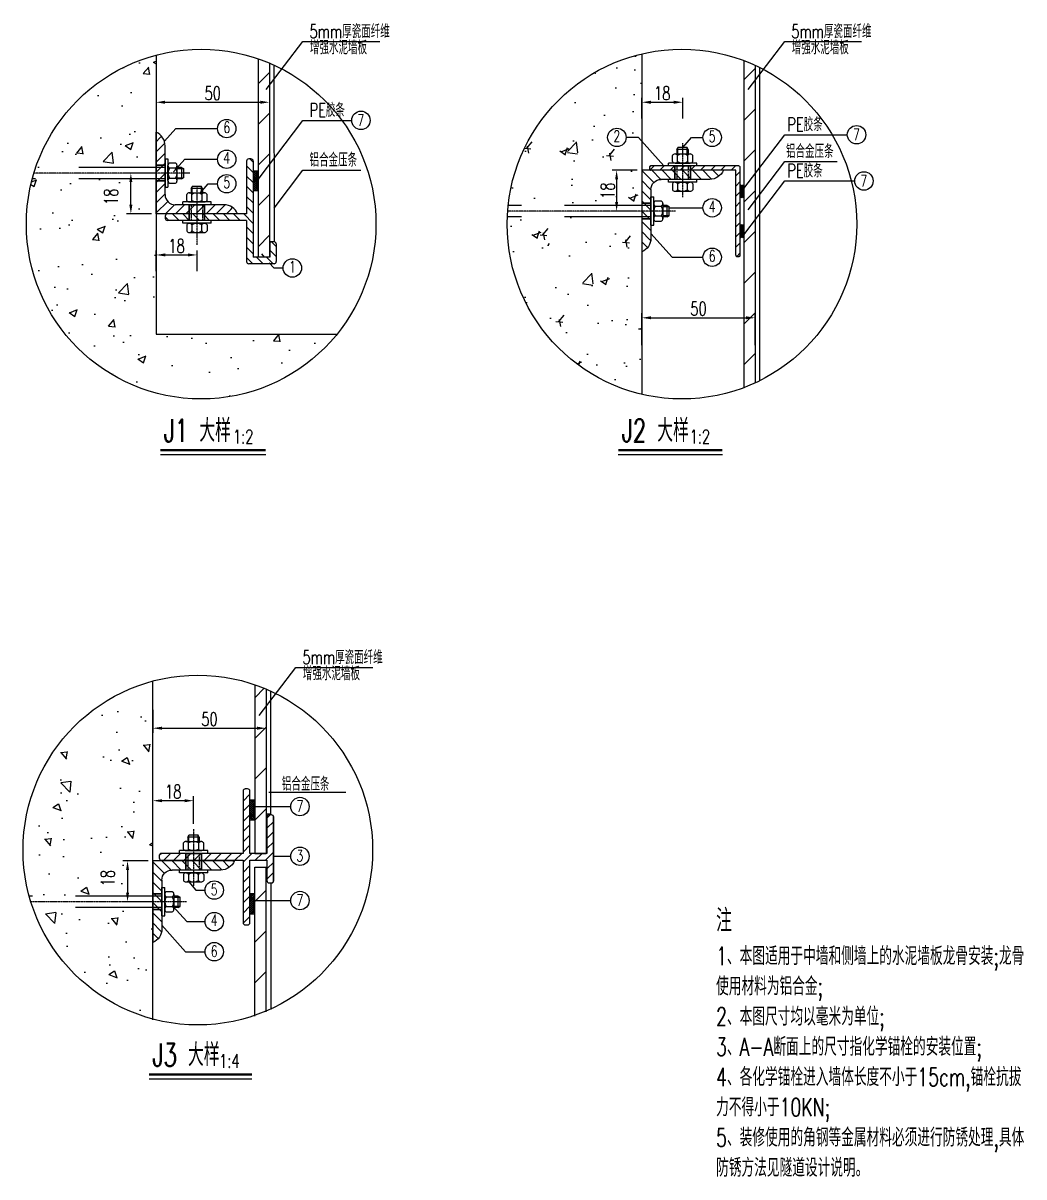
# Model space of a CAD drawing. Header units: millimetres. Extents: x -48690 to 48320, y -25312 to 3911.
# Drawn here: x 37276 to 48320, y -20448 to -7724 of the extents above; entities that cross this region are included whole.
import ezdxf

# ---------------------------------------------------------------- set-up
doc = ezdxf.new("R2010")
doc.units = ezdxf.units.MM
doc.header["$LTSCALE"] = 0.25
doc.header["$MEASUREMENT"] = 0
for name, pattern in [('1', [8, 4, 4]), ('CENTER', [50.8, 31.75, -6.35, 6.35, -6.35]), ('CONTINOUS', [0]), ('DASHED', [19.05, 12.7, -6.35])]:
    doc.linetypes.add(name, pattern=pattern)
for name, color, linetype in [('JG', 4, 'Continuous'), ('图框', 7, 'Continuous'), ('文字', 7, 'Continuous'), ('标注', 7, 'Continuous')]:
    doc.layers.add(name, color=color, linetype=linetype)
doc.layers.add('填充线', color=9, linetype='Continuous', lineweight=20)
doc.styles.get("Standard").update_dxf_attribs({"font": 'simplex1.shx', "width": 0.7, "bigfont": 'hztxt.shx'})
doc.dimstyles.new('1-50', dxfattribs={"dimscale": 50, "dimtxt": 3, "dimasz": 2, "dimexe": 1, "dimexo": 1, "dimgap": 0.5, "dimtad": 1, "dimdec": 1, "dimdsep": 46, "dimtxsty": 'Standard', "dimcen": 0.5, "dimadec": 0, "dimazin": 0, "dimtfac": 1, "dimtdec": 1, "dimtofl": 0, "dimtmove": 2, "dimatfit": 3, "dimfxl": 0, "dimtolj": 1, "dimtzin": 0, "dimarcsym": 0})
pattern_1 = [(45, (-242682.7, 85776.47), (-224.5064, 224.5064), [])]
pattern_2 = [(45, (-242682.686, 85776.47), (-56.1266, 56.1266), [])]

# ---------------------------------------------------------------- blocks, each defined once
blk = doc.blocks.new('*D299')
at = {"color": 0, "lineweight": -2}
for p, q in [((44104, -11274), (44104, -10924)), ((45354, -11274), (45354, -10924)), ((44204, -10974), (45254, -10974))]:
    blk.add_line(p, q, dxfattribs=at)
at = {"color": 0}
for points in [[(44204, -10957), (44204, -10990), (44104, -10974)], [(45254, -10957), (45254, -10990), (45354, -10974)]]:
    blk.add_solid(points, dxfattribs=at)
at = {"layer": 'Defpoints', "color": 0}
for p in [(45354, -10974), (45354, -11692), (44104, -11818)]:
    blk.add_point(p, dxfattribs=at)
at = {"color": 0, "insert": (44729, -10874), "char_height": 150, "attachment_point": 5}
blk.add_mtext('\\A1;50', dxfattribs=at)
blk = doc.blocks.new('*D253')
at = {"color": 0, "lineweight": -2}
for p, q in [((44054, -9347), (43776, -9347)), ((43826, -9447), (43826, -9697)), ((44054, -9797), (43776, -9797))]:
    blk.add_line(p, q, dxfattribs=at)
at = {"color": 0}
for points in [[(43809, -9447), (43842, -9447), (43826, -9347)], [(43809, -9697), (43842, -9697), (43826, -9797)]]:
    blk.add_solid(points, dxfattribs=at)
at = {"layer": 'Defpoints', "color": 0}
for p in [(44104, -9347), (43826, -9797), (44104, -9797)]:
    blk.add_point(p, dxfattribs=at)
at = {"color": 0, "insert": (43726, -9572), "char_height": 150, "attachment_point": 5, "rotation": 90}
blk.add_mtext('\\A1;18', dxfattribs=at)
blk = doc.blocks.new('*D254')
at = {"color": 0, "lineweight": -2}
for p, q in [((44104, -8775), (44104, -8547)), ((44204, -8597), (44455, -8597)), ((44555, -8775), (44555, -8547))]:
    blk.add_line(p, q, dxfattribs=at)
at = {"color": 0}
for points in [[(44204, -8580), (44204, -8614), (44104, -8597)], [(44455, -8580), (44455, -8614), (44555, -8597)]]:
    blk.add_solid(points, dxfattribs=at)
at = {"layer": 'Defpoints', "color": 0}
for p in [(44555, -8597), (44104, -8825), (44555, -8825)]:
    blk.add_point(p, dxfattribs=at)
at = {"color": 0, "insert": (44329, -8497), "char_height": 150, "attachment_point": 5}
blk.add_mtext('\\A1;18', dxfattribs=at)
blk = doc.blocks.new('*D255')
at = {"color": 0, "lineweight": -2}
for p, q in [((38694, -9378), (38416, -9378)), ((38466, -9728), (38466, -9478)), ((38694, -9828), (38416, -9828))]:
    blk.add_line(p, q, dxfattribs=at)
at = {"color": 0}
for points in [[(38449, -9478), (38482, -9478), (38466, -9378)], [(38449, -9728), (38482, -9728), (38466, -9828)]]:
    blk.add_solid(points, dxfattribs=at)
at = {"layer": 'Defpoints', "color": 0}
for p in [(38466, -9378), (38744, -9378), (38744, -9828)]:
    blk.add_point(p, dxfattribs=at)
at = {"color": 0, "insert": (38247, -9639), "char_height": 150, "attachment_point": 5, "rotation": 90}
blk.add_mtext('\\A1;18', dxfattribs=at)
blk = doc.blocks.new('*D256')
at = {"color": 0, "lineweight": -2}
for p, q in [((38745, -10459), (38745, -10231)), ((38845, -10281), (39096, -10281)), ((39196, -10459), (39196, -10231))]:
    blk.add_line(p, q, dxfattribs=at)
at = {"color": 0}
for points in [[(38845, -10264), (38845, -10297), (38745, -10281)], [(39096, -10264), (39096, -10297), (39196, -10281)]]:
    blk.add_solid(points, dxfattribs=at)
at = {"layer": 'Defpoints', "color": 0}
for p in [(39196, -10281), (38745, -10509), (39196, -10509)]:
    blk.add_point(p, dxfattribs=at)
at = {"color": 0, "insert": (38970, -10181), "char_height": 150, "attachment_point": 5}
blk.add_mtext('\\A1;18', dxfattribs=at)
blk = doc.blocks.new('*D257')
at = {"color": 0, "lineweight": -2}
for p, q in [((38658, -16963), (38379, -16963)), ((38429, -17063), (38429, -17313)), ((38658, -17413), (38379, -17413))]:
    blk.add_line(p, q, dxfattribs=at)
at = {"color": 0}
for points in [[(38413, -17063), (38446, -17063), (38429, -16963)], [(38413, -17313), (38446, -17313), (38429, -17413)]]:
    blk.add_solid(points, dxfattribs=at)
at = {"layer": 'Defpoints', "color": 0}
for p in [(38708, -16963), (38429, -17413), (38708, -17413)]:
    blk.add_point(p, dxfattribs=at)
at = {"color": 0, "insert": (38211, -17153), "char_height": 150, "attachment_point": 5, "rotation": 90}
blk.add_mtext('\\A1;18', dxfattribs=at)
blk = doc.blocks.new('*D258')
at = {"color": 0, "lineweight": -2}
for p, q in [((38708, -15298), (38708, -15550)), ((39958, -15311), (39958, -15550)), ((38808, -15500), (39858, -15500))]:
    blk.add_line(p, q, dxfattribs=at)
at = {"color": 0}
for points in [[(38808, -15483), (38808, -15516), (38708, -15500)], [(39858, -15483), (39858, -15516), (39958, -15500)]]:
    blk.add_solid(points, dxfattribs=at)
at = {"layer": 'Defpoints', "color": 0}
for p in [(38708, -15248), (39958, -15261), (39958, -15500)]:
    blk.add_point(p, dxfattribs=at)
at = {"color": 0, "insert": (39333, -15400), "char_height": 150, "attachment_point": 5}
blk.add_mtext('\\A1;50', dxfattribs=at)
blk = doc.blocks.new('*D259')
at = {"color": 0, "lineweight": -2}
for p, q in [((38708, -16555), (38708, -16249)), ((39158, -16555), (39158, -16249)), ((39058, -16299), (38808, -16299))]:
    blk.add_line(p, q, dxfattribs=at)
at = {"color": 0}
for points in [[(38808, -16283), (38808, -16316), (38708, -16299)], [(39058, -16283), (39058, -16316), (39158, -16299)]]:
    blk.add_solid(points, dxfattribs=at)
at = {"layer": 'Defpoints', "color": 0}
for p in [(38708, -16299), (38708, -16605), (39158, -16605)]:
    blk.add_point(p, dxfattribs=at)
at = {"color": 0, "insert": (38933, -16199), "char_height": 150, "attachment_point": 5}
blk.add_mtext('\\A1;18', dxfattribs=at)
blk = doc.blocks.new('*D300')
at = {"color": 0, "lineweight": -2}
for p, q in [((38744, -8297), (38744, -8647)), ((39994, -8297), (39994, -8647)), ((38844, -8597), (39894, -8597))]:
    blk.add_line(p, q, dxfattribs=at)
at = {"color": 0}
for points in [[(38844, -8580), (38844, -8614), (38744, -8597)], [(39894, -8580), (39894, -8614), (39994, -8597)]]:
    blk.add_solid(points, dxfattribs=at)
at = {"layer": 'Defpoints', "color": 0}
for p in [(38744, -8077), (39994, -8165), (39994, -8597)]:
    blk.add_point(p, dxfattribs=at)
at = {"color": 0, "insert": (39369, -8497), "char_height": 150, "attachment_point": 5}
blk.add_mtext('\\A1;50', dxfattribs=at)
blk = doc.blocks.new('FDSDF')
at = {"linetype": 'CONTINOUS'}
h = blk.add_hatch(dxfattribs=at)
h.set_pattern_fill('ANSI31', color=251, style=0)
h.set_pattern_definition([(45, (5538761.12, -1742592.708), (22.4506403, -22.4506403), [])])
edge = h.paths.add_edge_path()
edge.add_ellipse((262330.2, -112273.8), major_axis=(-46, 46), ratio=1, start_angle=247.6199, end_angle=315, ccw=False)
edge.add_line((262390.2, -112248.8), (262030.2, -112248.8))
edge.add_line((262030.2, -112248.8), (262030.2, -111888.8))
edge.add_ellipse((262005.2, -111948.8), major_axis=(46, 46), ratio=1, start_angle=315, end_angle=382.3801, ccw=False)
edge.add_line((262070.2, -111948.8), (262070.2, -112163.8))
edge.add_ellipse((262115.2, -112163.8), major_axis=(31.8, 31.8), ratio=1, start_angle=135, end_angle=225)
edge.add_line((262115.2, -112208.8), (262330.2, -112208.8))
at = {"color": 4, "linetype": 'CONTINOUS'}
for p, q in [((262030.2, -112248.8), (262030.2, -111888.8)), ((262070.2, -112163.8), (262070.2, -111948.8)), ((262330.2, -112208.8), (262115.2, -112208.8)), ((262390.2, -112248.8), (262030.2, -112248.8))]:
    blk.add_line(p, q, dxfattribs=at)
for centre, radius, start, end in [((262005.2, -111948.8), 65, 0, 67.3801), ((262115.2, -112163.8), 45, 180, 270), ((262330.2, -112273.8), 65, 22.6199, 90)]:
    blk.add_arc(centre, radius, start, end, dxfattribs=at)

msp = doc.modelspace()

# ---------------------------------------------------------------- hatches: boundary and pattern name
h = msp.add_hatch()
h.set_pattern_fill('AR-CONC', color=256, scale=5, style=0)
h.set_pattern_definition([(50, (-671957.8, 248436.5), (910.92334, -79.6954), [95.25, -1047.75]), (355, (-671957.8, 248436.5), (-176.2141, 955.2832), [76.2, -838.2]), (100.451, (-671881.9, 248429.9), (734.7125, 875.5834), [80.95, -890.45]), (46.1842, (-671957.8, 248690.5), (1355.3952, -210.2116), [142.875, -1571.625]), (96.6356, (-671844.8, 248673), (1187.0212, 1237.1278), [121.425, -1335.675]), (351.184, (-671957.8, 248690.5), (1187.023, 1237.1256), [114.3, -1257.3]), (21, (-671830.8, 248627), (758.0744, -511.3276), [95.25, -1047.75]), (326, (-671830.8, 248627), (309.0101, 920.9398), [76.2, -838.2]), (71.4514, (-671767.6, 248584.4), (1067.0825, 409.6143), [80.95, -890.45]), (37.5, (-671957.77, 248436.53), (15.44302, 422.7752), [0, -828.04, 0, -850.9, 0, -841.375]), (7.5, (-671957.77, 248436.53), (334.0983, 500.90287), [0, -485.14, 0, -808.99, 0, -320.675]), (327.5, (-672241, 248436.53), (677.95298, -28.64372), [0, -317.5, 0, -990.6, 0, -1314.45]), (317.5, (-672368, 248436.53), (740.6459, 127.13246), [0, -412.75, 0, -657.86, 0, -933.45])])
h.paths.add_polyline_path([(40738.81, -11155.69), (38743.95, -11155.69), (38743.95, -9440.54), (37378.57, -9440.54, 0.06566434), (37312.61, -9940.58, 0.70637499)])
h.paths.add_polyline_path([(38743.95, -9315.54), (38743.95, -8077.21, 0.25001449), (37416.71, -9315.54)])
h = msp.add_hatch()
h.set_pattern_fill('ANSI31', color=256, scale=100, style=0)
h.set_pattern_definition(pattern_1)
h.paths.add_polyline_path([(39993.95, -8164.99, 0.01736008), (39868.95, -8117.05), (39868.95, -9378.04), (39995.98, -9378.04)])
h.paths.add_polyline_path([(39868.95, -10305.22), (39997.53, -10305.22), (39995.98, -9378.04), (39868.95, -9378.04), (39868.95, -9464.07)])
h = msp.add_hatch()
h.set_pattern_fill('AR-CONC', color=256, scale=5, style=0)
h.set_pattern_definition([(50, (-7081350.3, 2474173.9), (910.923345, -79.69543), [95.25, -1047.75]), (355, (-7081350.3, 2474173.9), (-176.21413, 955.28321), [76.2, -838.2]), (100.451, (-7081274.4, 2474167.2), (734.71251, 875.58344), [80.95, -890.45]), (46.1842, (-7081350.3, 2474427.9), (1355.3952, -210.21164), [142.875, -1571.625]), (96.6356, (-7081237.3, 2474410.4), (1187.02117, 1237.12778), [121.425, -1335.675]), (351.184, (-7081350.3, 2474427.9), (1187.02303, 1237.1256), [114.3, -1257.3]), (21, (-7081223.3, 2474364.4), (758.0744, -511.32759), [95.25, -1047.75]), (326, (-7081223.3, 2474364.4), (309.01014, 920.93983), [76.2, -838.2]), (71.4514, (-7081160.1, 2474321.8), (1067.08245, 409.61429), [80.95, -890.45]), (37.5, (-7081350.3, 2474173.88), (15.443016, 422.775194), [0, -828.04, 0, -850.9, 0, -841.375]), (7.5, (-7081350.3, 2474173.9), (334.098313, 500.902874), [0, -485.14, 0, -808.99, 0, -320.675]), (327.5, (-7081633.5, 2474173.88), (677.952976, -28.64372), [0, -317.5, 0, -990.6, 0, -1314.45]), (317.5, (-7081760.5, 2474173.9), (740.645907, 127.132455), [0, -412.75, 0, -657.86, 0, -933.45])])
h.paths.add_polyline_path([(44103.85, -9734.68), (44103.85, -9347.18), (44103.85, -8063.51, 0.31818445), (42628.99, -9734.68)])
h.paths.add_polyline_path([(44103.85, -11817.66), (44103.85, -9859.68), (42619.66, -9859.68, 0.01049167), (42617.96, -9940.58, 0.34789471)])
h = msp.add_hatch()
h.set_pattern_fill('ANSI31', color=256, scale=100, style=0)
h.set_pattern_definition([(45, (-243203.24, 85776.47), (-224.5064, 224.5064), [])])
h.paths.add_polyline_path([(45353.85, -8189.12, 0.01757395), (45228.85, -8136.75), (45228.85, -9797.18), (45353.85, -9797.18)])
h.paths.add_polyline_path([(45353.85, -9797.18), (45228.85, -9797.18), (45228.85, -11744.42, 0.01757395), (45353.85, -11692.05)])
at = {"linetype": 'ByBlock'}
h = msp.add_hatch(dxfattribs=at)
h.set_pattern_fill('ANSI31', color=251, scale=25, angle=90, style=0)
h.set_pattern_definition([(135, (-242682.686, 85776.47), (-56.1266, -56.1266), [])])
h.paths.add_polyline_path([(39815.49, -9241.24, 0.41421356), (39795.49, -9221.24), (39762.68, -9221.24, 0.41421356), (39742.68, -9241.24), (39742.68, -9828.02), (38864.64, -9828.02, 0.41421356), (38844.64, -9848.02), (38844.64, -9880.84, 0.41421356), (38864.64, -9900.84), (39742.68, -9900.84), (39742.68, -10358.04, 0.41421356), (39762.68, -10378.04), (40050.34, -10378.04, 0.41421356), (40070.34, -10358.04), (40070.34, -10155.32, 0.41421356), (40050.34, -10135.32), (40017.53, -10135.32, 0.41421356), (39997.53, -10155.32), (39997.53, -10305.22), (39815.49, -10305.22)])
h = msp.add_hatch(dxfattribs=at)
h.set_pattern_fill('ANSI31', color=251, scale=25, style=0)
h.set_pattern_definition(pattern_2)
h.paths.add_polyline_path([(45188.65, -9318.97, 0.41421356), (45168.65, -9298.97), (44208.65, -9298.97, 0.41421356), (44188.65, -9318.97), (44188.65, -9327.18, 0.41421356), (44208.65, -9347.18), (45140.43, -9347.18), (45140.43, -10278.97, 0.41421356), (45160.43, -10298.97), (45168.65, -10298.97, 0.41421356), (45188.65, -10278.97)])
h = msp.add_hatch()
h.set_pattern_fill('AR-CONC', color=256, scale=5, style=0)
h.set_pattern_definition([(310, (-672249.7, -283710.5), (910.92334, 79.6954), [95.25, -1047.75]), (5, (-672249.7, -283710.5), (-176.2141, -955.2832), [76.2, -838.2]), (259.549, (-672173.8, -283703.9), (734.7125, -875.5834), [80.95, -890.45]), (313.8158, (-672249.7, -283964.5), (1355.3952, 210.2116), [142.875, -1571.625]), (263.3644, (-672136.7, -283947), (1187.0212, -1237.1278), [121.425, -1335.675]), (8.816, (-672249.7, -283964.5), (1187.023, -1237.1256), [114.3, -1257.3]), (339, (-672122.7, -283901), (758.0744, 511.3276), [95.25, -1047.75]), (34, (-672122.7, -283901), (309.0101, -920.9398), [76.2, -838.2]), (288.5486, (-672059.5, -283858.4), (1067.0825, -409.6143), [80.95, -890.45]), (322.5, (-672249.7, -283710.52), (15.44302, -422.7752), [0, -828.04, 0, -850.9, 0, -841.375]), (352.5, (-672249.7, -283710.52), (334.0983, -500.90287), [0, -485.14, 0, -808.99, 0, -320.675]), (32.5, (-672532.9, -283710.52), (677.95298, 28.64372), [0, -317.5, 0, -990.6, 0, -1314.45]), (42.5, (-672659.9, -283710.5), (740.6459, -127.13246), [0, -412.75, 0, -657.86, 0, -933.45])])
h.paths.add_polyline_path([(38707.67, -17863.42), (38707.67, -18714.24, -0.25001449), (37380.42, -17475.92), (38707.67, -17475.92)])
h.paths.add_polyline_path([(38707.67, -17350.92), (37342.28, -17350.92, -0.06566434), (37276.33, -16850.87, -0.33974181), (38707.67, -14987.5)])
h = msp.add_hatch()
h.set_pattern_fill('ANSI31', color=256, scale=100, style=0)
h.set_pattern_definition(pattern_1)
h.paths.add_polyline_path([(39957.67, -15067.62, 0.01736008), (39832.67, -15019.68), (39832.67, -16805.75), (39957.67, -16805.75)])
h.paths.add_polyline_path([(39957.67, -17030.75), (39832.67, -17030.75), (39832.67, -18666.75, 0.01736008), (39957.67, -18618.81)])
h = msp.add_hatch(dxfattribs=at)
h.set_pattern_fill('ANSI31', color=251, scale=25, style=0)
h.set_pattern_definition(pattern_2)
edge = h.paths.add_edge_path()
edge.add_line((39779.21, -16880.75), (39966.71, -16880.75))
edge.add_line((39966.71, -16880.75), (39966.71, -16480.75))
edge.add_ellipse((39991.71, -16480.75), major_axis=(-17.68, 17.68), ratio=1, start_angle=16.571276, end_angle=45, ccw=False)
edge.add_ellipse((39991.71, -16480.75), major_axis=(17.68, 17.68), ratio=1, start_angle=44.999957, end_angle=106.57126, ccw=False)
edge.add_line((39991.71, -16455.75), (40016.71, -16455.75))
edge.add_ellipse((40016.71, -16480.75), major_axis=(-17.68, 17.68), ratio=1, start_angle=224.999957, end_angle=315.000043, ccw=False)
edge.add_line((40041.71, -16480.75), (40041.71, -17180.75))
edge.add_ellipse((40016.71, -17180.75), major_axis=(-17.68, 17.68), ratio=1, start_angle=223.276433, end_angle=225.000043, ccw=False)
edge.add_ellipse((40016.71, -17180.75), major_axis=(17.68, 17.68), ratio=1, start_angle=225, end_angle=313.276355, ccw=False)
edge.add_line((40016.71, -17205.75), (39991.71, -17205.75))
edge.add_ellipse((39991.71, -17180.75), major_axis=(-17.68, 17.68), ratio=1, start_angle=43.303835, end_angle=135, ccw=False)
edge.add_ellipse((39991.71, -17180.75), major_axis=(-17.68, 17.68), ratio=1, start_angle=43.303755, end_angle=44.983548)
edge.add_line((39966.71, -17180.75), (39966.71, -16955.75))
edge.add_line((39966.71, -16955.75), (39779.21, -16955.75))
edge.add_line((39779.21, -16955.75), (39779.21, -17643.25))
edge.add_ellipse((39754.21, -17643.25), major_axis=(-17.68, 17.68), ratio=1, start_angle=223.276433, end_angle=225.000043, ccw=False)
edge.add_ellipse((39754.21, -17643.25), major_axis=(17.68, 17.68), ratio=1, start_angle=225, end_angle=313.276355, ccw=False)
edge.add_line((39754.21, -17668.25), (39729.21, -17668.25))
edge.add_ellipse((39729.21, -17643.25), major_axis=(-17.68, 17.68), ratio=1, start_angle=43.303835, end_angle=135, ccw=False)
edge.add_ellipse((39729.21, -17643.25), major_axis=(-17.68, 17.68), ratio=1, start_angle=43.303755, end_angle=44.983548)
edge.add_line((39704.21, -17643.25), (39704.21, -16955.75))
edge.add_line((39704.21, -16955.75), (38804.21, -16955.75))
edge.add_ellipse((38804.21, -16930.75), major_axis=(-17.68, 17.68), ratio=1, start_angle=43.303835, end_angle=135, ccw=False)
edge.add_ellipse((38804.21, -16930.75), major_axis=(-17.68, 17.68), ratio=1, start_angle=43.303755, end_angle=44.983548)
edge.add_line((38779.21, -16930.75), (38779.21, -16905.75))
edge.add_ellipse((38804.21, -16905.75), major_axis=(17.68, 17.68), ratio=1, start_angle=133.201879, end_angle=135, ccw=False)
edge.add_line((38779.22, -16904.97), (38803.42, -16880.77))
edge.add_ellipse((38804.21, -16905.75), major_axis=(17.68, 17.68), ratio=1, start_angle=404.999957, end_angle=406.798114, ccw=False)
edge.add_line((38804.21, -16880.75), (39704.21, -16880.75))
edge.add_line((39704.21, -16880.75), (39704.21, -16193.25))
edge.add_ellipse((39729.21, -16193.25), major_axis=(-17.68, 17.68), ratio=1, start_angle=16.571276, end_angle=45, ccw=False)
edge.add_ellipse((39729.21, -16193.25), major_axis=(17.68, 17.68), ratio=1, start_angle=44.999957, end_angle=106.57126, ccw=False)
edge.add_line((39729.21, -16168.25), (39754.21, -16168.25))
edge.add_ellipse((39754.21, -16193.25), major_axis=(-17.68, 17.68), ratio=1, start_angle=224.999957, end_angle=315.000043, ccw=False)
edge.add_line((39779.21, -16193.25), (39779.21, -16880.75))
at = {"layer": '填充线'}
h = msp.add_hatch(dxfattribs=at)
h.set_pattern_fill('NET', color=256, scale=4.854289, angle=45, style=0)
h.set_pattern_definition([(45, (-672940.262, 244197.467), (-10.89818982, 10.89818982), []), (135, (-672940.262, 244197.467), (-10.89818982, -10.89818982), [])])
h.paths.add_polyline_path([(39815.49, -9571.81), (39868.95, -9571.81), (39868.95, -9353.36), (39815.49, -9353.36)])
h = msp.add_hatch(dxfattribs=at)
h.set_pattern_fill('NET', color=256, scale=3.214286, angle=45, style=0)
h.set_pattern_definition([(45, (309096.433, 2121368.902), (-7.21627724, 7.21627724), []), (135, (309096.433, 2121368.902), (-7.21627724, -7.21627724), [])])
h.paths.add_polyline_path([(45228.83, -9506.95), (45188.65, -9506.95), (45188.65, -9651.59), (45228.83, -9651.59)])
h = msp.add_hatch(dxfattribs=at)
h.set_pattern_fill('NET', color=256, scale=3.214286, angle=45, style=0)
h.set_pattern_definition([(315, (309096.433, -2140966.841), (-7.21627724, -7.21627724), []), (225, (309096.433, -2140966.841), (-7.21627724, 7.21627724), [])])
h.paths.add_polyline_path([(45228.83, -10090.99), (45188.65, -10090.99), (45188.65, -9946.35), (45228.83, -9946.35)])
h = msp.add_hatch(dxfattribs=at)
h.set_pattern_fill('NET', color=256, scale=4.854289, angle=45, style=0)
h.set_pattern_definition([(45, (-672976.548, 237260.145), (-10.89818982, 10.89818982), []), (135, (-672976.548, 237260.145), (-10.89818982, -10.89818982), [])])
h.paths.add_polyline_path([(39779.21, -16509.13), (39832.67, -16509.13), (39832.67, -16290.69), (39779.21, -16290.69)])
h = msp.add_hatch(dxfattribs=at)
h.set_pattern_fill('NET', color=256, scale=4.854289, angle=45, style=0)
h.set_pattern_definition([(315, (-672976.548, -271096.654), (-10.89818982, -10.89818982), []), (225, (-672976.548, -271096.654), (-10.89818982, 10.89818982), [])])
h.paths.add_polyline_path([(39779.21, -17327.38), (39832.67, -17327.38), (39832.67, -17545.82), (39779.21, -17545.82)])

# ---------------------------------------------------------------- linework, layer by layer
for p, q in [((39868.95, -8117.05), (39868.95, -10305.22)), ((45228.85, -8136.75), (45228.85, -11744.42)), ((39993.95, -8164.99), (39993.95, -10305.22)), ((40043.95, -8187.03), (40047.21, -10135.35)), ((45353.85, -8189.12), (45353.85, -11692.05)), ((45403.85, -8213.04), (45403.85, -11668.12)), ((40046.57, -10135.33), (39997.22, -10135.33)), ((39832.67, -15019.68), (39832.67, -16880.75)), ((39957.67, -15067.62), (39957.67, -16880.75)), ((40009.79, -16446.48), (40009.79, -15098.29)), ((40009.79, -16446.48), (39957.67, -16446.48)), ((39832.67, -16880.75), (39957.67, -16880.75)), ((39832.67, -16955.75), (39957.67, -16955.75)), ((39832.67, -18674.41), (39832.67, -17030.75)), ((39832.67, -17030.75), (39957.67, -17030.75)), ((39957.67, -18626.46), (39957.67, -17030.75)), ((40009.79, -17211.58), (40009.79, -18603.45)), ((39832.67, -17327.38), (39780.55, -17327.38))]:
    msp.add_line(p, q)
at = {"color": 7, "linetype": '1', "ltscale": 5}
for p, q in [((44491.35, -9119.28), (44503.07, -9095.84)), ((44616.35, -9119.28), (44491.35, -9119.28)), ((44491.35, -9119.28), (44491.35, -9167.09)), ((44604.63, -9095.84), (44503.07, -9095.84)), ((44616.35, -9119.28), (44604.63, -9095.84)), ((44616.35, -9119.28), (44616.35, -9167.09)), ((38891.86, -9265.69), (38959.19, -9265.69)), ((44441.51, -9251.06), (44441.51, -9183.73)), ((44470.34, -9167.09), (44637.38, -9167.09)), ((44470.34, -9267.72), (44637.38, -9267.72)), ((44499.17, -9251.06), (44499.17, -9183.73)), ((44608.54, -9183.73), (44608.54, -9251.06)), ((44666.2, -9251.06), (44666.2, -9183.73)), ((38843.95, -9461.55), (38843.95, -9294.51)), ((38875.2, -9461.55), (38875.2, -9294.51)), ((38959.19, -9323.35), (38891.86, -9323.35)), ((38975.83, -9461.55), (38975.83, -9294.51)), ((39023.64, -9315.54), (38975.83, -9315.54)), ((39023.64, -9315.54), (39023.64, -9440.54)), ((39023.64, -9315.54), (39047.08, -9327.26)), ((39047.08, -9327.26), (39047.08, -9428.82)), ((44470.34, -9298.97), (44637.38, -9298.97)), ((38891.86, -9432.72), (38959.19, -9432.72)), ((38891.86, -9490.38), (38959.19, -9490.38)), ((39023.64, -9440.54), (38975.83, -9440.54)), ((39023.64, -9440.54), (39047.08, -9428.82)), ((39131.45, -9548.34), (39143.17, -9524.9)), ((39244.73, -9524.9), (39143.17, -9524.9)), ((39256.45, -9548.34), (39244.73, -9524.9)), ((44441.51, -9495.09), (44441.51, -9562.42)), ((44470.34, -9478.43), (44637.38, -9478.43)), ((44499.17, -9495.09), (44499.17, -9562.42)), ((44608.54, -9562.42), (44608.54, -9495.09)), ((44666.2, -9495.09), (44666.2, -9562.42)), ((39081.61, -9680.12), (39081.61, -9612.79)), ((39110.44, -9596.15), (39277.48, -9596.15)), ((39256.45, -9548.34), (39131.45, -9548.34)), ((39131.45, -9548.34), (39131.45, -9596.15)), ((39139.27, -9680.12), (39139.27, -9612.79)), ((39248.64, -9612.79), (39248.64, -9680.12)), ((39256.45, -9548.34), (39256.45, -9596.15)), ((39306.3, -9680.12), (39306.3, -9612.79)), ((44470.34, -9579.06), (44637.38, -9579.06)), ((39110.44, -9696.78), (39277.48, -9696.78)), ((39110.44, -9728.03), (39277.48, -9728.03)), ((44203.85, -9713.66), (44203.85, -9880.71)), ((44235.1, -9713.66), (44235.1, -9880.71)), ((44251.76, -9684.83), (44319.09, -9684.83)), ((44251.76, -9742.49), (44319.09, -9742.49)), ((44335.73, -9713.66), (44335.73, -9880.71)), ((44383.54, -9734.68), (44335.73, -9734.68)), ((44383.54, -9859.68), (44383.54, -9734.68)), ((44383.54, -9734.68), (44406.98, -9746.39)), ((44406.98, -9847.96), (44406.98, -9746.39)), ((44319.09, -9851.86), (44251.76, -9851.86)), ((44251.76, -9909.52), (44319.09, -9909.52)), ((44383.54, -9859.68), (44335.73, -9859.68)), ((44383.54, -9859.68), (44406.98, -9847.96)), ((39081.61, -9948.74), (39081.61, -10016.07)), ((39110.44, -9932.09), (39277.48, -9932.09)), ((39110.44, -10032.71), (39277.48, -10032.71)), ((39139.27, -9948.74), (39139.27, -10016.07)), ((39248.64, -10016.07), (39248.64, -9948.74)), ((39306.3, -9948.74), (39306.3, -10016.07)), ((39045.32, -16832.85), (39045.32, -16765.52)), ((39074.15, -16748.88), (39241.2, -16748.88)), ((39095.17, -16701.07), (39106.89, -16677.63)), ((39220.17, -16701.07), (39095.17, -16701.07)), ((39095.17, -16701.07), (39095.17, -16748.88)), ((39102.98, -16832.85), (39102.98, -16765.52)), ((39208.45, -16677.63), (39106.89, -16677.63)), ((39220.17, -16701.07), (39208.45, -16677.63)), ((39212.36, -16765.52), (39212.36, -16832.85)), ((39220.17, -16701.07), (39220.17, -16748.88)), ((39270.01, -16832.85), (39270.01, -16765.52)), ((39074.15, -16849.5), (39241.2, -16849.5)), ((39074.15, -16880.75), (39241.2, -16880.75)), ((39045.32, -17111.33), (39045.32, -17178.66)), ((39074.15, -17094.67), (39241.2, -17094.67)), ((39102.98, -17111.33), (39102.98, -17178.66)), ((39212.36, -17178.66), (39212.36, -17111.33)), ((39270.01, -17111.33), (39270.01, -17178.66)), ((38855.57, -17301.07), (38922.9, -17301.07)), ((39074.15, -17195.3), (39241.2, -17195.3)), ((38807.67, -17329.9), (38807.67, -17496.95)), ((38838.92, -17329.9), (38838.92, -17496.95)), ((38855.57, -17358.73), (38922.9, -17358.73)), ((38939.54, -17329.9), (38939.54, -17496.95)), ((38987.36, -17350.92), (38939.54, -17350.92)), ((38987.36, -17475.92), (38987.36, -17350.92)), ((38987.36, -17350.92), (39010.79, -17362.64)), ((39010.79, -17464.2), (39010.79, -17362.64)), ((38922.9, -17468.1), (38855.57, -17468.1)), ((38855.57, -17525.76), (38922.9, -17525.76)), ((38987.36, -17475.92), (38939.54, -17475.92)), ((38987.36, -17475.92), (39010.79, -17464.2))]:
    msp.add_line(p, q, dxfattribs=at)
at = {"color": 1, "linetype": '1', "ltscale": 5}
for p, q in [((44503.07, -9167.09), (44503.07, -9095.84)), ((44603.85, -9167.09), (44603.85, -9095.84)), ((38975.83, -9328.04), (39047.08, -9328.04)), ((38975.83, -9428.82), (39047.08, -9428.82)), ((39143.17, -9596.15), (39143.17, -9524.9)), ((39243.95, -9596.15), (39243.95, -9524.9)), ((44335.73, -9746.39), (44406.98, -9746.39)), ((44335.73, -9847.18), (44406.98, -9847.18)), ((39106.89, -16748.88), (39106.89, -16677.63)), ((39207.67, -16748.88), (39207.67, -16677.63)), ((38939.54, -17362.64), (39010.79, -17362.64)), ((38939.54, -17463.42), (39010.79, -17463.42))]:
    msp.add_line(p, q, dxfattribs=at)
at = {"linetype": 'CENTER'}
for p, q in [((44554.68, -9645.05), (44554.68, -9048.83)), ((39116.52, -9378.04), (37396.48, -9378.04)), ((39195.6, -10169.95), (39195.6, -9530.13)), ((44476.42, -9797.18), (42623.3, -9797.18)), ((39157.67, -16611.64), (39157.67, -17239.11)), ((39080.24, -17413.42), (37360.19, -17413.42))]:
    msp.add_line(p, q, dxfattribs=at)
at = {"linetype": 'Continuous'}
for p, q in [((38843.95, -9221.79), (38843.95, -9534.29)), ((38843.95, -9221.79), (38875.2, -9221.79)), ((38875.2, -9221.79), (38875.2, -9534.29)), ((44710.1, -9267.72), (44397.6, -9267.72)), ((44397.6, -9298.97), (44397.6, -9267.72)), ((44710.1, -9298.97), (44710.1, -9267.72)), ((44710.1, -9298.97), (44397.6, -9298.97)), ((38843.95, -9534.29), (38875.2, -9534.29)), ((44710.1, -9447.18), (44397.6, -9447.18)), ((44397.6, -9478.43), (44397.6, -9447.18)), ((44710.1, -9478.43), (44397.6, -9478.43)), ((44710.1, -9478.43), (44710.1, -9447.18)), ((44203.85, -9953.43), (44203.85, -9640.93)), ((44203.85, -9640.93), (44235.1, -9640.93)), ((44235.1, -9953.43), (44235.1, -9640.93)), ((39350.2, -9696.78), (39037.7, -9696.78)), ((39037.7, -9728.03), (39037.7, -9696.78)), ((39350.2, -9728.03), (39037.7, -9728.03)), ((39350.2, -9728.03), (39350.2, -9696.78)), ((39350.2, -9900.84), (39037.7, -9900.84)), ((39037.7, -9932.09), (39037.7, -9900.84)), ((39350.2, -9932.09), (39350.2, -9900.84)), ((39350.2, -9932.09), (39037.7, -9932.09)), ((44203.85, -9953.43), (44235.1, -9953.43)), ((39703.9, -16193.25), (39703.9, -16880.75)), ((39704.21, -16193.25), (39704.21, -16880.75)), ((39753.9, -16168.25), (39728.9, -16168.25)), ((39754.21, -16168.25), (39729.21, -16168.25)), ((39778.9, -16880.75), (39778.9, -16193.25)), ((39779.21, -16880.75), (39779.21, -16193.25)), ((39966.4, -16480.75), (39966.4, -16880.75)), ((39966.71, -16480.75), (39966.71, -16880.75)), ((40016.4, -16455.75), (39991.4, -16455.75)), ((40016.71, -16455.75), (39991.71, -16455.75)), ((40041.4, -17180.75), (40041.4, -16480.75)), ((40041.71, -17180.75), (40041.71, -16480.75)), ((38778.9, -16905.75), (38778.9, -16930.75)), ((38779.21, -16905.75), (38779.21, -16930.75)), ((39703.9, -16880.75), (38803.9, -16880.75)), ((39704.21, -16880.75), (38804.21, -16880.75)), ((39313.92, -16849.5), (39001.42, -16849.5)), ((39001.42, -16880.75), (39001.42, -16849.5)), ((39313.92, -16880.75), (39001.42, -16880.75)), ((39313.92, -16880.75), (39313.92, -16849.5)), ((39966.4, -16880.75), (39778.9, -16880.75)), ((39966.71, -16880.75), (39779.21, -16880.75)), ((38803.9, -16955.75), (39703.9, -16955.75)), ((38804.21, -16955.75), (39704.21, -16955.75)), ((39703.9, -16955.75), (39703.9, -17643.25)), ((39704.21, -16955.75), (39704.21, -17643.25)), ((39778.9, -17643.25), (39778.9, -16955.75)), ((39778.9, -16955.75), (39966.4, -16955.75)), ((39779.21, -17643.25), (39779.21, -16955.75)), ((39779.21, -16955.75), (39966.71, -16955.75)), ((39966.4, -16955.75), (39966.4, -17180.75)), ((39966.71, -16955.75), (39966.71, -17180.75)), ((39313.92, -17063.42), (39001.42, -17063.42)), ((39001.42, -17094.67), (39001.42, -17063.42)), ((39313.92, -17094.67), (39001.42, -17094.67)), ((39313.92, -17094.67), (39313.92, -17063.42)), ((38807.67, -17569.67), (38807.67, -17257.17)), ((38807.67, -17257.17), (38838.92, -17257.17)), ((38838.92, -17569.67), (38838.92, -17257.17)), ((39991.4, -17205.75), (40016.4, -17205.75)), ((39991.71, -17205.75), (40016.71, -17205.75)), ((38807.67, -17569.67), (38838.92, -17569.67)), ((39728.9, -17668.25), (39753.9, -17668.25)), ((39729.21, -17668.25), (39754.21, -17668.25))]:
    msp.add_line(p, q, dxfattribs=at)
at = {"color": 5, "linetype": 'DASHED', "ltscale": 300}
for p, q in [((38843.95, -9315.54), (37416.71, -9315.54)), ((38843.95, -9440.54), (37378.57, -9440.54)), ((44203.85, -9734.68), (42628.99, -9734.68)), ((44203.85, -9859.68), (42619.66, -9859.68)), ((38807.67, -17350.92), (37342.28, -17350.92)), ((38807.67, -17475.92), (37380.42, -17475.92))]:
    msp.add_line(p, q, dxfattribs=at)
at = {"lineweight": 30}
for p, q in [((38843.95, -9292.1), (38743.95, -9292.1)), ((44467.92, -9298.97), (44467.92, -9447.18)), ((44639.79, -9298.97), (44639.79, -9447.18)), ((38843.95, -9463.97), (38743.95, -9463.97)), ((39108.02, -9728.03), (39108.02, -9900.84)), ((39279.89, -9728.03), (39279.89, -9900.84)), ((44203.85, -9711.24), (44103.85, -9711.24)), ((44203.85, -9883.11), (44103.85, -9883.11)), ((39071.73, -16880.75), (39071.73, -17063.42)), ((39243.61, -16880.75), (39243.61, -17063.42)), ((38807.67, -17327.48), (38707.67, -17327.48)), ((38807.67, -17499.35), (38707.67, -17499.35))]:
    msp.add_line(p, q, dxfattribs=at)
at = {"color": 1, "linetype": 'DASHED', "ltscale": 3}
for p, q in [((44491.35, -9298.97), (44491.35, -9447.18)), ((44616.35, -9298.97), (44616.35, -9447.18)), ((39131.45, -9728.03), (39131.45, -9900.84)), ((39256.45, -9728.03), (39256.45, -9900.84)), ((39095.17, -16880.75), (39095.17, -17063.42)), ((39220.17, -16891.75), (39220.17, -17063.42))]:
    msp.add_line(p, q, dxfattribs=at)
at = {"color": 1, "linetype": 'Continuous'}
for p, q in [((38803.12, -16880.77), (38778.92, -16904.97)), ((38803.42, -16880.77), (38779.22, -16904.97))]:
    msp.add_line(p, q, dxfattribs=at)
at = {"linetype": 'Continuous', "const_width": 7.5}
for points in [[(39703.9, -16193.25, -0.41421356), (39728.9, -16168.25, -0.41421356)], [(39704.21, -16193.25, -0.41421356), (39729.21, -16168.25, -0.41421356)], [(39753.9, -16168.25, -0.41421356), (39778.9, -16193.25, -0.41421356)], [(39754.21, -16168.25, -0.41421356), (39779.21, -16193.25, -0.41421356)], [(39966.4, -16480.75, -0.41421356), (39991.4, -16455.75, -0.41421356)], [(39966.71, -16480.75, -0.41421356), (39991.71, -16455.75, -0.41421356)], [(40016.4, -16455.75, -0.41421356), (40041.4, -16480.75, -0.41421356)], [(40016.71, -16455.75, -0.41421356), (40041.71, -16480.75, -0.41421356)], [(38778.9, -16905.75, -0.41421356), (38803.9, -16880.75, -0.41421356)], [(38779.21, -16905.75, -0.41421356), (38804.21, -16880.75, -0.41421356)], [(38803.9, -16955.75, -0.41421356), (38778.9, -16930.75, -0.41421356)], [(38804.21, -16955.75, -0.41421356), (38779.21, -16930.75, -0.41421356)], [(39991.4, -17205.75, -0.41421356), (39966.4, -17180.75, -0.41421356)], [(39991.71, -17205.75, -0.41421356), (39966.71, -17180.75, -0.41421356)], [(40041.4, -17180.75, -0.41421356), (40016.4, -17205.75, -0.41421356)], [(40041.71, -17180.75, -0.41421356), (40016.71, -17205.75, -0.41421356)], [(39728.9, -17668.25, -0.41421356), (39703.9, -17643.25, -0.41421356)], [(39729.21, -17668.25, -0.41421356), (39704.21, -17643.25, -0.41421356)], [(39778.9, -17643.25, -0.41421356), (39753.9, -17668.25, -0.41421356)], [(39779.21, -17643.25, -0.41421356), (39754.21, -17668.25, -0.41421356)]]:
    msp.add_lwpolyline(points, format="xyb", dxfattribs=at)
for points in [[(39703.9, -16193.25), (39703.9, -16880.75)], [(39704.21, -16193.25), (39704.21, -16880.75)], [(39753.9, -16168.25), (39728.9, -16168.25)], [(39754.21, -16168.25), (39729.21, -16168.25)], [(39778.9, -16880.75), (39778.9, -16193.25)], [(39779.21, -16880.75), (39779.21, -16193.25)], [(39966.4, -16480.75), (39966.4, -16880.75)], [(39966.71, -16480.75), (39966.71, -16880.75)], [(40016.4, -16455.75), (39991.4, -16455.75)], [(40016.71, -16455.75), (39991.71, -16455.75)], [(40041.4, -17180.75), (40041.4, -16480.75)], [(40041.71, -17180.75), (40041.71, -16480.75)], [(38778.9, -16905.75), (38778.9, -16930.75)], [(38779.21, -16905.75), (38779.21, -16930.75)], [(39703.9, -16880.75), (38803.9, -16880.75)], [(39704.21, -16880.75), (38804.21, -16880.75)], [(39966.4, -16880.75), (39778.9, -16880.75)], [(39966.71, -16880.75), (39779.21, -16880.75)], [(38803.9, -16955.75), (39703.9, -16955.75)], [(38804.21, -16955.75), (39704.21, -16955.75)], [(39703.9, -16955.75), (39703.9, -17643.25)], [(39704.21, -16955.75), (39704.21, -17643.25)], [(39778.9, -17643.25), (39778.9, -16955.75)], [(39778.9, -16955.75), (39966.4, -16955.75)], [(39779.21, -17643.25), (39779.21, -16955.75)], [(39779.21, -16955.75), (39966.71, -16955.75)], [(39966.4, -16955.75), (39966.4, -17180.75)], [(39966.71, -16955.75), (39966.71, -17180.75)], [(39991.4, -17205.75), (40016.4, -17205.75)], [(39991.71, -17205.75), (40016.71, -17205.75)], [(39728.9, -17668.25), (39753.9, -17668.25)], [(39729.21, -17668.25), (39754.21, -17668.25)]]:
    msp.add_lwpolyline(points, dxfattribs=at)
at = {"color": 0}
for centre in [(39241.18, -9940.58), (44546.54, -9940.58), (39204.9, -16843.21)]:
    msp.add_circle(centre, 1928.57, dxfattribs=at)
for centre in [(43828.53, -8984.82), (44880.15, -9760.67), (40247.71, -10424.46), (39385.67, -17284.96)]:
    msp.add_circle(centre, 101.66)
at = {"color": 7, "linetype": '1', "ltscale": 5}
for centre, radius, start, end in [((38908.5, -9294.52), 33.29, 119.994437, 240.005563), ((38942.54, -9294.52), 33.29, 300.00793, 59.99207), ((44470.34, -9200.38), 33.29, 30.00793, 149.99207), ((44470.34, -9234.42), 33.29, 209.994437, 330.005563), ((44553.85, -9265.26), 98.17, 56.144851, 123.855149), ((44553.85, -9169.55), 98.16, 236.143697, 303.856303), ((44637.37, -9200.38), 33.29, 30.00793, 149.99207), ((44637.37, -9234.42), 33.29, 209.994437, 330.005563), ((38973.38, -9378.04), 98.16, 146.143697, 213.856303), ((38877.67, -9378.04), 98.17, 326.144851, 33.855149), ((38908.5, -9461.55), 33.29, 119.994437, 240.005563), ((38942.54, -9461.55), 33.29, 300.00793, 59.99207), ((44470.34, -9511.73), 33.29, 29.994437, 150.005563), ((44553.85, -9576.61), 98.16, 56.143697, 123.856303), ((44637.37, -9511.73), 33.29, 29.994437, 150.005563), ((39110.44, -9629.44), 33.29, 30.00793, 149.99207), ((39193.95, -9694.32), 98.17, 56.144851, 123.855149), ((39277.47, -9629.44), 33.29, 30.00793, 149.99207), ((44470.34, -9545.77), 33.29, 210.00793, 329.99207), ((44553.85, -9480.9), 98.17, 236.144851, 303.855149), ((44637.37, -9545.77), 33.29, 210.00793, 329.99207), ((39110.44, -9663.48), 33.29, 209.994437, 330.005563), ((39193.95, -9598.6), 98.16, 236.143697, 303.856303), ((39277.47, -9663.48), 33.29, 209.994437, 330.005563), ((44268.4, -9713.66), 33.29, 119.994437, 240.005563), ((44333.28, -9797.18), 98.16, 146.143697, 213.856303), ((44302.44, -9713.66), 33.29, 300.00793, 59.99207), ((44237.57, -9797.18), 98.17, 326.144851, 33.855149), ((44268.4, -9880.69), 33.29, 119.994437, 240.005563), ((44302.44, -9880.69), 33.29, 300.00793, 59.99207), ((39110.44, -9965.38), 33.29, 29.994437, 150.005563), ((39110.44, -9999.42), 33.29, 210.00793, 329.99207), ((39193.95, -10030.26), 98.16, 56.143697, 123.856303), ((39193.95, -9934.55), 98.17, 236.144851, 303.855149), ((39277.47, -9965.38), 33.29, 29.994437, 150.005563), ((39277.47, -9999.42), 33.29, 210.00793, 329.99207), ((39074.15, -16782.17), 33.29, 30.00793, 149.99207), ((39157.67, -16847.04), 98.17, 56.144851, 123.855149), ((39241.18, -16782.17), 33.29, 30.00793, 149.99207), ((39074.15, -16816.21), 33.29, 209.994437, 330.005563), ((39157.67, -16751.33), 98.16, 236.143697, 303.856303), ((39241.18, -16816.21), 33.29, 209.994437, 330.005563), ((39074.15, -17127.97), 33.29, 29.994437, 150.005563), ((39157.67, -17192.85), 98.16, 56.143697, 123.856303), ((39241.18, -17127.97), 33.29, 29.994437, 150.005563), ((38872.21, -17329.9), 33.29, 119.994437, 240.005563), ((38906.25, -17329.9), 33.29, 300.00793, 59.99207), ((39074.15, -17162.01), 33.29, 210.00793, 329.99207), ((39157.67, -17097.14), 98.17, 236.144851, 303.855149), ((39241.18, -17162.01), 33.29, 210.00793, 329.99207), ((38937.09, -17413.42), 98.16, 146.143697, 213.856303), ((38841.38, -17413.42), 98.17, 326.144851, 33.855149), ((38872.21, -17496.93), 33.29, 119.994437, 240.005563), ((38906.25, -17496.93), 33.29, 300.00793, 59.99207)]:
    msp.add_arc(centre, radius, start, end, dxfattribs=at)
at = {"linetype": 'Continuous'}
for centre, start, end in [((39728.9, -16193.25), 89.999957, 180.000043), ((39729.21, -16193.25), 89.999957, 180.000043), ((39753.9, -16193.25), 359.999957, 90.000043), ((39754.21, -16193.25), 359.999957, 90.000043), ((39991.4, -16480.75), 89.999957, 180.000043), ((39991.71, -16480.75), 89.999957, 180.000043), ((40016.4, -16480.75), 359.999957, 90.000043), ((40016.71, -16480.75), 359.999957, 90.000043), ((38803.9, -16905.75), 89.999957, 180.000043), ((38804.21, -16905.75), 89.999957, 180.000043), ((38803.9, -16930.75), 179.999957, 270.000043), ((38804.21, -16930.75), 179.999957, 270.000043), ((39991.4, -17180.75), 179.999957, 270.000043), ((39991.71, -17180.75), 179.999957, 270.000043), ((40016.4, -17180.75), 269.999957, 0.000043), ((40016.71, -17180.75), 269.999957, 0.000043), ((39728.9, -17643.25), 179.999957, 270.000043), ((39729.21, -17643.25), 179.999957, 270.000043), ((39753.9, -17643.25), 269.999957, 0.000043), ((39754.21, -17643.25), 269.999957, 0.000043)]:
    msp.add_arc(centre, 25, start, end, dxfattribs=at)
at = {"layer": 'Defpoints', "color": 0, "linetype": 'ByBlock'}
for p in [(39753.9, -16168.25), (39754.21, -16168.25), (40041.4, -16480.75), (40041.71, -16480.75), (38778.9, -16905.75), (38779.21, -16905.75), (39753.9, -17668.25), (39754.21, -17668.25)]:
    msp.add_point(p, dxfattribs=at)
at = {"layer": 'JG'}
for p, q in [((39815.49, -9245.51), (39815.49, -10305.22)), ((39815.49, -9245.63), (39815.49, -9464.07)), ((39868.95, -9245.63), (39868.95, -9464.07)), ((39815.49, -9353.36), (39868.95, -9353.36)), ((39815.49, -9571.81), (39868.95, -9571.81)), ((39997.53, -10159.59), (39997.53, -10305.22)), ((40046.07, -10135.32), (40021.8, -10135.32)), ((39779.21, -16290.69), (39832.67, -16290.69)), ((39832.67, -16290.69), (39832.67, -16509.13)), ((39779.21, -16509.13), (39832.67, -16509.13)), ((39779.21, -17545.82), (39779.21, -17327.38)), ((39779.21, -17327.38), (39832.67, -17327.38)), ((39832.67, -17545.82), (39832.67, -17327.38)), ((39779.21, -17545.82), (39832.67, -17545.82))]:
    msp.add_line(p, q, dxfattribs=at)
at = {"layer": 'JG', "color": 5}
msp.add_line((38844.64, -9852.29), (38844.64, -9876.57), dxfattribs=at)
for centre, start, end in [((38868.91, -9852.29), 90, 180), ((38868.91, -9876.57), 180.000043, 270)]:
    msp.add_arc(centre, 24.27, start, end, dxfattribs=at)
at = {"layer": '图框', "color": 7}
for p, q in [((39960.12, -8458.01), (40365.02, -7926.33)), ((40365.02, -7926.33), (41213.21, -7926.33)), ((45276.04, -8458.01), (45680.94, -7926.33)), ((45680.94, -7926.33), (46529.13, -7926.33)), ((39868.95, -9447.98), (40365.02, -8796.59)), ((40365.02, -8796.59), (40902.7, -8796.59)), ((45228.85, -9548.79), (45680.94, -8955.15)), ((45680.94, -8955.15), (46371.45, -8955.15)), ((45276.04, -9783.12), (45680.94, -9251.44)), ((45680.94, -9251.44), (46258.44, -9251.44)), ((40046.59, -9764.33), (40365.02, -9346.2)), ((40365.02, -9346.2), (41002.27, -9346.2)), ((45228.85, -10058.68), (45680.94, -9465.03)), ((45680.94, -9465.03), (46452.83, -9465.03)), ((39881.92, -15360.64), (40286.82, -14828.96)), ((40286.82, -14828.96), (41135.01, -14828.96)), ((39989.33, -16205.66), (40837.52, -16205.66))]:
    msp.add_line(p, q, dxfattribs=at)
for centre in [(41004.36, -8796.59), (39523.75, -8887.7), (44880.15, -8984.82), (46473.11, -8955.15), (39523.75, -9225.77), (39523.75, -9495.15), (46554.49, -9465.03), (44880.15, -10306.62), (40331.35, -16363.52), (40331.35, -16912.31), (40331.35, -17400.21), (39385.67, -17632.88), (39385.67, -17964.24)]:
    msp.add_circle(centre, 101.66, dxfattribs=at)
at = {"layer": '文字'}
for p, q in [((39953.96, -12484.32), (38791.88, -12484.32)), ((44992.9, -12484.32), (43844.61, -12484.32)), ((39800.94, -19369.03), (38666.66, -19369.03))]:
    msp.add_line(p, q, dxfattribs=at)
at = {"layer": '文字', "const_width": 25}
for points in [[(39953.96, -12434.32), (38791.88, -12434.32)], [(44992.9, -12434.32), (43844.61, -12434.32)], [(39800.94, -19319.03), (38666.66, -19319.03)]]:
    msp.add_lwpolyline(points, dxfattribs=at)
at = {"layer": '标注', "color": 5}
for p, q in [((38743.95, -8077.21), (38743.95, -11155.69)), ((44103.85, -8063.51), (44103.85, -11817.66)), ((39742.68, -9245.51), (39742.68, -9828.02)), ((39742.68, -9245.51), (39742.68, -9828.02)), ((39791.22, -9221.24), (39766.95, -9221.24)), ((39791.22, -9221.24), (39766.95, -9221.24)), ((39815.49, -9245.51), (39815.49, -10305.22)), ((44188.65, -9315.04), (44188.65, -9331.11)), ((44188.65, -9315.04), (44188.65, -9331.11)), ((45172.58, -9298.97), (44204.72, -9298.97)), ((45172.58, -9298.97), (44204.72, -9298.97)), ((45140.43, -9347.18), (44204.72, -9347.18)), ((45140.43, -9347.18), (44204.72, -9347.18)), ((45140.43, -10282.9), (45140.43, -9347.18)), ((45140.43, -10282.9), (45140.43, -9347.18)), ((45188.65, -10282.9), (45188.65, -9315.04)), ((45188.65, -10282.9), (45188.65, -9315.04)), ((38844.64, -9852.29), (38844.64, -9876.57)), ((39742.68, -9828.02), (38868.91, -9828.02)), ((39742.68, -9828.02), (38868.91, -9828.02)), ((39742.68, -9900.84), (38868.91, -9900.84)), ((39742.68, -9900.84), (38868.91, -9900.84)), ((39742.68, -9900.84), (39742.68, -10353.77)), ((39742.68, -9900.84), (39742.68, -10353.77)), ((40070.34, -10159.59), (40070.34, -10353.77)), ((40070.34, -10159.59), (40070.34, -10353.77)), ((39997.53, -10305.22), (39815.49, -10305.22)), ((39997.53, -10305.22), (39815.49, -10305.22)), ((45156.51, -10298.97), (45172.58, -10298.97)), ((45156.51, -10298.97), (45172.58, -10298.97)), ((40046.07, -10378.04), (39766.95, -10378.04)), ((40046.07, -10378.04), (39766.95, -10378.04)), ((38743.95, -11155.69), (40738.81, -11155.69)), ((38707.67, -18714.24), (38707.67, -14987.5))]:
    msp.add_line(p, q, dxfattribs=at)
at = {"layer": '标注'}
for p, q in [((44406.98, -9760.67), (44778.49, -9760.67)), ((39997.53, -10159.59), (39997.53, -10305.22)), ((40046.07, -10135.32), (40021.8, -10135.32)), ((39832.67, -16363.52), (40229.69, -16363.52)), ((40041.71, -16912.31), (40229.69, -16912.31)), ((39832.67, -17400.21), (40229.69, -17400.21))]:
    msp.add_line(p, q, dxfattribs=at)
for points in [[(38836, -9027.81), (38961.03, -8887.7), (39422.09, -8887.7)], [(44347.96, -9298.97), (44067.61, -8984.82), (43930.19, -8984.82)], [(44554.68, -9095.84), (44653.76, -8984.82), (44778.49, -8984.82)], [(38937.76, -9365.88), (39062.8, -9225.77), (39422.09, -9225.77)], [(39225.63, -9601.4), (39320.45, -9495.15), (39422.09, -9495.15)], [(44203.85, -10043.49), (44438.67, -10306.62), (44778.49, -10306.62)], [(39993.34, -10367.23), (40044.41, -10424.46), (40146.05, -10424.46)], [(39104.19, -17195.3), (39184.21, -17284.96), (39284.01, -17284.96)], [(38929.89, -17461.75), (39082.61, -17632.88), (39284.01, -17632.88)], [(38807.67, -17672.51), (39068.01, -17964.24), (39284.01, -17964.24)]]:
    msp.add_lwpolyline(points, dxfattribs=at)
at = {"layer": '标注', "color": 5}
msp.add_lwpolyline([(39906.51, -10269.94), (39938, -10305.22)], dxfattribs=at)
for centre, radius, start, end in [((39766.95, -9245.51), 24.27, 90, 180), ((39766.95, -9245.51), 24.27, 89.999957, 180.000043), ((39791.22, -9245.51), 24.27, 0, 90), ((39791.22, -9245.51), 24.27, 359.999957, 90.000043), ((44204.72, -9315.04), 16.07, 89.999957, 180.000043), ((44204.72, -9315.04), 16.07, 90, 180), ((44204.72, -9331.11), 16.07, 179.999957, 270.000043), ((44204.72, -9331.11), 16.07, 180, 270), ((45172.58, -9315.04), 16.07, 359.999957, 90.000043), ((45172.58, -9315.04), 16.07, 359.999957, 90.000043), ((38868.91, -9852.29), 24.27, 89.999957, 180.000043), ((38868.91, -9876.57), 24.27, 180, 270.000043), ((40021.8, -10159.59), 24.27, 90, 180), ((40021.8, -10159.59), 24.27, 89.999957, 180.000043), ((40046.07, -10159.59), 24.27, 0, 90), ((40046.07, -10159.59), 24.27, 359.999957, 90.000043), ((45156.51, -10282.9), 16.07, 179.999957, 270.000043), ((45156.51, -10282.9), 16.07, 180, 270), ((45172.58, -10282.9), 16.07, 269.999957, 0.000043), ((45172.58, -10282.9), 16.07, 270, 0), ((39766.95, -10353.77), 24.27, 180, 270), ((39766.95, -10353.77), 24.27, 179.999957, 270.000043), ((40046.07, -10353.77), 24.27, 270, 0), ((40046.07, -10353.77), 24.27, 269.999957, 0.000043)]:
    msp.add_arc(centre, radius, start, end, dxfattribs=at)

# ---------------------------------------------------------------- block references
at = {"xscale": 2.5, "yscale": 2.5, "zscale": 2.5}
msp.add_blockref('FDSDF', (-616331.67, 270793.96), dxfattribs=at)
at = {"xscale": -2.5, "yscale": 2.5, "zscale": 2.5, "rotation": 180}
for p in [(-610971.77, -289969.17), (-616367.95, -297585.41)]:
    msp.add_blockref('FDSDF', p, dxfattribs=at)

# ---------------------------------------------------------------- texts
at = {"width": 0.7}
for s, p in [('J1 大样', (38830.72, -12342.14)), ('J2 大样', (43883.45, -12342.14)), ('J3 大样', (38705.49, -19226.85))]:
    msp.add_text(s, height=250, dxfattribs=at).set_placement(p)
at = {"color": 7, "ltscale": 100, "insert": (44923.33, -17495.2), "char_height": 150, "width": 3465.4165, "attachment_point": 1}
msp.add_mtext('{\\H1.667x;注\\P\\H0.8x;1、本图适用于中墙和侧墙上的水泥墙板龙骨安装;龙骨使用材料为铝合金;\\P2、本图尺寸均以毫米为单位;\\P3、A-A断面上的尺寸指化学锚栓的安装位置;\\P4、各化学锚栓进入墙体长度不小于15cm,锚栓抗拔力不得小于10KN;\\P5、装修使用的角钢等金属材料必须进行防锈处理,具体防锈方法见隧道设计说明。}', dxfattribs=at)
at = {"layer": '图框', "color": 7, "width": 0.7}
for s, p in [('5mm厚瓷面纤维', (40437.44, -7889.77)), ('5mm厚瓷面纤维', (45753.36, -7889.77)), ('增强水泥墙板', (40441.95, -8068.12)), ('增强水泥墙板', (45757.87, -8068.12)), ('PE胶条', (40437.44, -8757.53)), ('PE胶条', (45709.41, -8916.09)), ('铝合金压条', (40437.44, -9307.14)), ('铝合金压条', (45694.95, -9212.39)), ('PE胶条', (45709.41, -9425.98)), ('5mm厚瓷面纤维', (40359.25, -14792.4)), ('增强水泥墙板', (40363.75, -14970.75)), ('铝合金压条', (40132.49, -16188.87))]:
    msp.add_text(s, height=150, dxfattribs=at).set_placement(p)
at = {"layer": '图框', "color": 7, "char_height": 125, "attachment_point": 5}
for s, insert in [('7', (41004.69, -8794.85)), ('6', (39523.42, -8873.47)), ('7', (46473.44, -8953.41)), ('2', (43828.2, -8970.59)), ('5', (44880.48, -8974.38)), ('4', (39523.42, -9211.54)), ('7', (46554.82, -9463.3)), ('5', (39524.08, -9480.92)), ('4', (44880.48, -9746.44)), ('6', (44880.48, -10292.38)), ('1', (40248.04, -10410.23)), ('7', (40331.68, -16358.26)), ('3', (40331.68, -16907.05)), ('5', (39385.34, -17279.71)), ('7', (40331.68, -17394.95)), ('4', (39385.34, -17616.12)), ('6', (39385.34, -17958.98))]:
    msp.add_mtext(s, dxfattribs=dict(at, insert=insert))
at = {"layer": '文字', "width": 0.7}
for s, p in [('1:2', (39593.13, -12359.17)), ('1:2', (44632.07, -12359.17)), ('1:4', (39440.11, -19243.88))]:
    msp.add_text(s, height=150, dxfattribs=at).set_placement(p)

# ---------------------------------------------------------------- dimensions: what is measured, and where the dimension line sits
for base, p1, p2, text, picture, middle in [((39993.95, -8597.13), (38743.95, -8077.21), (39993.95, -8164.99), '50', '*D300', (39368.95, -8497.13)), ((44554.68, -8597.13), (44103.85, -8825.03), (44554.68, -8825.03), '18', '*D254', (44329.27, -8497.13)), ((39195.6, -10280.73), (38744.78, -10508.63), (39195.6, -10508.63), '18', '*D256', (38970.19, -10180.73)), ((45353.85, -10973.61), (44103.85, -11817.66), (45353.85, -11692.05), '50', '*D299', (44728.85, -10873.61)), ((39957.67, -15499.76), (38707.67, -15247.65), (39957.67, -15261.18), '50', '*D258', (39332.67, -15399.76)), ((38707.67, -16299.22), (39157.67, -16604.79), (38707.67, -16604.79), '18', '*D259', (38932.67, -16199.22))]:
    dim = msp.add_linear_dim(base=base, p1=p1, p2=p2, text=text, dimstyle='1-50', override={"dimtxsty": 'Standard'})
    dim.commit()
    dim.dimension.update_dxf_attribs({"geometry": picture, "text_midpoint": middle})
for base, p1, p2, angle, picture, middle in [((38465.77, -9378.03), (38743.95, -9828.03), (38743.95, -9378.03), 270, '*D255', (38247.02, -9638.83)), ((38429.48, -17413.42), (38707.67, -16963.42), (38707.67, -17413.42), 90, '*D257', (38210.73, -17152.62))]:
    dim = msp.add_linear_dim(base=base, p1=p1, p2=p2, angle=angle, text='18', dimstyle='1-50', override={"dimtxsty": 'Standard'})
    dim.commit()
    dim.dimension.update_dxf_attribs({"geometry": picture, "text_midpoint": middle, "dimtype": 160})
dim = msp.add_linear_dim(base=(43825.67, -9797.18), p1=(44103.85, -9347.18), p2=(44103.85, -9797.18), angle=90, text='18', dimstyle='1-50', override={"dimtxsty": 'Standard'})
dim.commit()
dim.dimension.update_dxf_attribs({"geometry": '*D253', "text_midpoint": (43725.67, -9572.18)})

doc.saveas('drawing.dxf')
